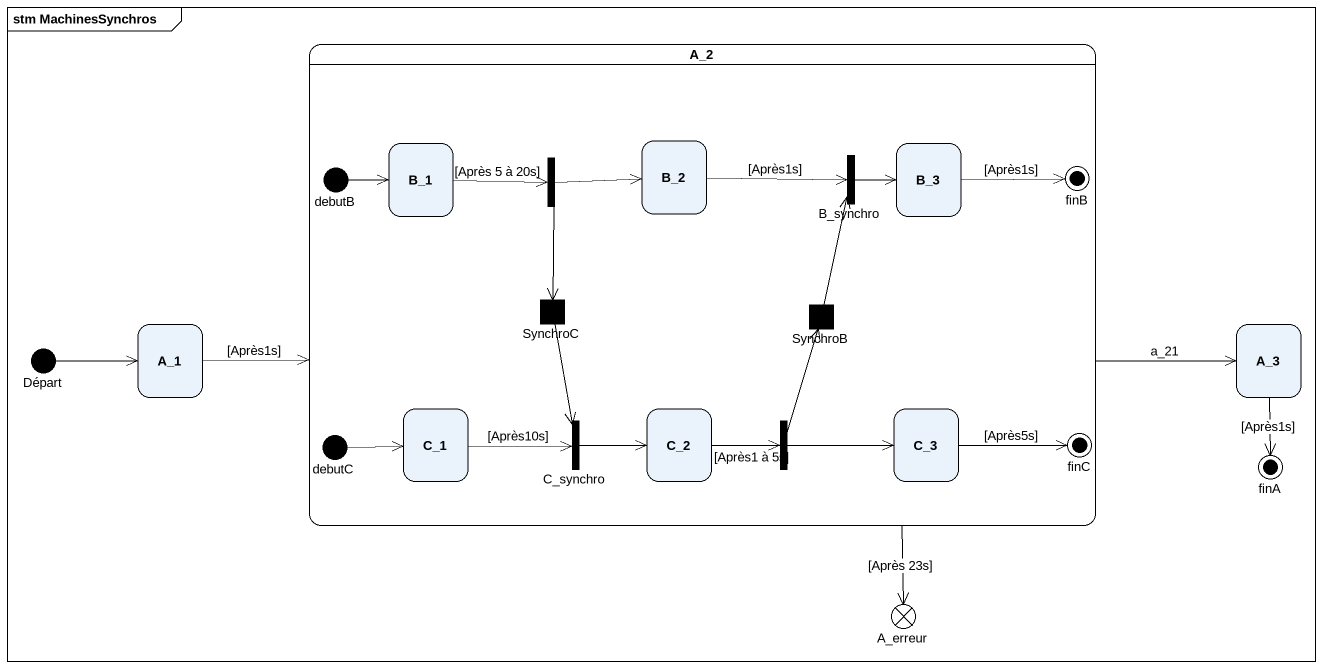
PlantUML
@startuml
mainframe stm MachinesSynchros
hide empty description
state A_2 {
  state B_2
  state debutB <<start>>
  state B_1
  state fork1 <<fork>>
  state B_synchro <<join>>
  state B_3
  state finB <<end>>
  state SynchroC <<fork>>
  state SynchroB <<fork>>
  state C_1
  state C_2
  state C_3
  state debutC <<start>>
  state C_synchro <<join>>
  state fork2 <<fork>>
  state finC <<end>>
}
state Départ <<start>>
state A_1
state A_3
state finA <<end>>
state A_erreur <<choice>>
A_2 -right-> A_3 : a_21
A_2 --> A_erreur : [Après 23s]
B_2 -right-> B_synchro : [Après1s]
debutB -right-> B_1
B_1 -right-> fork1 : [Après 5 à 20s]
fork1 -right-> B_2
fork1 --> SynchroC
B_synchro -right-> B_3
B_3 -right-> finB : [Après1s]
SynchroC --> C_synchro
SynchroB -up-> B_synchro
Départ -right-> A_1
A_1 -right-> A_2 : [Après1s]
A_3 --> finA : [Après1s]
C_1 -right-> C_synchro : [Après10s]
C_2 -right-> fork2 : [Après1 à 5s]
C_3 -right-> finC : [Après5s]
debutC -right-> C_1
C_synchro -right-> C_2
fork2 -up-> SynchroB
fork2 -right-> C_3
@enduml
